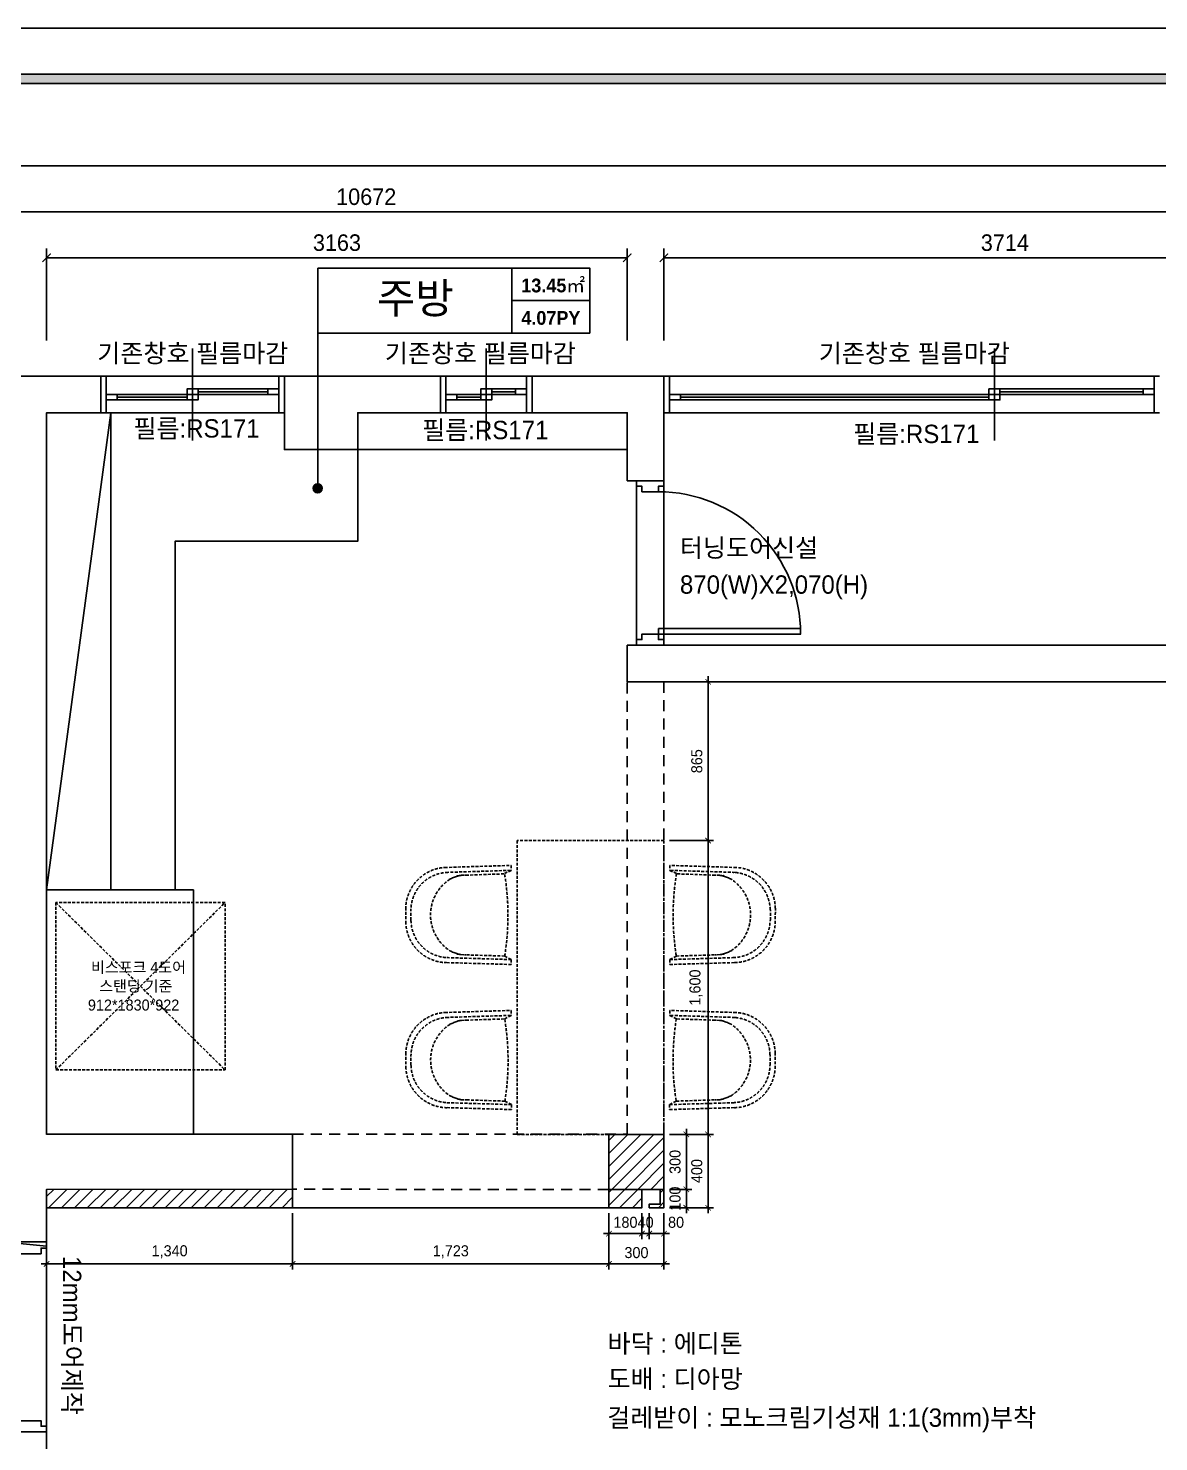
# Model space of a CAD drawing. Header units: millimetres. Extents: x 194631 to 262977, y 38570 to 93030.
# Drawn here: x 202932 to 209090, y 66073 to 73772 of the extents above; entities that cross this region are included whole.
import ezdxf
from ezdxf.enums import TextEntityAlignment as Align

# ---------------------------------------------------------------- set-up
doc = ezdxf.new("R2010")
doc.units = ezdxf.units.MM
doc.header["$LTSCALE"] = 20
doc.header["$PDMODE"] = 3
doc.linetypes.add('DH-HID2', pattern=[1.2, 0.8, -0.4])
doc.linetypes.add('HID', pattern=[2.5, 1.5, -1])
doc.layers.get('DEFPOINTS').update_dxf_attribs({"color": 248})
for name, color, linetype in [('0-ELC TEXT', 7, 'Continuous'), ('03-TEXT', 3, 'Continuous'), ('03-WAL NEW', 3, 'Continuous'), ('C-WALL1', 2, 'Continuous'), ('FORM(YOURNAME)-1', 1, 'Continuous'), ('FORM(YOURNAME)-11', 1, 'Continuous'), ('FU-FURM', 251, 'DH-HID2'), ('도면층2', 2, 'Continuous'), ('도면층4', 4, 'Continuous'), ('도면층5', 5, 'Continuous'), ('면적', 6, 'Continuous'), ('치수', 7, 'Continuous')]:
    doc.layers.add(name, color=color, linetype=linetype)
doc.styles.add('HY 울릉도 L', font='')
doc.styles.add('YOURNAME', font='HY울릉도M.TTF')
doc.styles.add('넥슨고딕', font='NEXONLv1GothicBold.ttf')
doc.styles.add('코레일둥고', font='Korail_Round_Gothic_Medium.ttf')
doc.styles.get('HY 울릉도 L').set_extended_font_data('HY울릉도L')
doc.dimstyles.new('30', dxfattribs={"dimscale": 30, "dimtxt": 2, "dimasz": 1, "dimexe": 1, "dimexo": 1, "dimgap": 1, "dimtad": 1, "dimdec": 0, "dimrnd": 0.05, "dimdsep": 46, "dimlunit": 6, "dimtxsty": 'HY 울릉도 L', "dimblk": 'ARCHTICK', "dimcen": 2.5, "dimdle": 1, "dimclrd": 133, "dimclre": 133, "dimclrt": 30, "dimadec": 0, "dimazin": 0, "dimtfac": 1, "dimtdec": 0, "dimtix": 1, "dimtmove": 2, "dimatfit": 3, "dimldrblk": 'ARCHTICK', "dimfxl": 0, "dimlwd": -1, "dimlwe": -1, "dimarcsym": 0})
doc.dimstyles.new('YOURNAME-50', dxfattribs={"dimscale": 50, "dimtxt": 1.8, "dimasz": 0.9, "dimexe": 1, "dimexo": 3, "dimgap": 0.7, "dimtad": 1, "dimdec": 0, "dimzin": 0, "dimdsep": 46, "dimtxsty": 'YOURNAME', "dimblk": 'ARCHTICK', "dimcen": 0, "dimclrd": 1, "dimclre": 1, "dimclrt": 7, "dimadec": 0, "dimazin": 0, "dimtfac": 1, "dimtdec": 0, "dimtix": 1, "dimtmove": 2, "dimatfit": 3, "dimldrblk": 'ARCHTICK', "dimfxl": 0, "dimtolj": 1, "dimtzin": 0, "dimarcsym": 0})
pattern_1 = [(45, (0, 0), (-35.355339, 35.355339), [])]

# ---------------------------------------------------------------- blocks, each defined once
blk = doc.blocks.new('FORM-ELEVATION')
at = {"layer": 'FORM(YOURNAME)-11'}
h = blk.add_hatch(color=256, dxfattribs=at)
h.dxf.hatch_style = 1
h.paths.add_polyline_path([(-10309, 35708), (71691, 35708), (71691, 35508), (-10309, 35508)])
h.paths.add_polyline_path([(-10309, -21492), (71691, -21492), (71691, -21692), (-10309, -21692)])
at = {"layer": 'DEFPOINTS', "color": 158}
for points in [[(-10309, -21692), (71691, -21692), (71691, 35708), (-10309, 35708)], [(-8309, 33708), (61071, 33708), (61071, -19692), (-8309, -19692)]]:
    blk.add_lwpolyline(points, close=True, dxfattribs=at)
at = {"layer": 'FORM(YOURNAME)-11', "color": 250}
blk.add_lwpolyline([(-11309, -22692), (72691, -22692), (72691, 36708), (-11309, 36708)], close=True, dxfattribs=at)
at = {"layer": 'FORM(YOURNAME)-11'}
blk.add_lwpolyline([(-10309, 35708), (71691, 35708), (71691, 35508), (-10309, 35508)], close=True, dxfattribs=at)
at = {"layer": 'FORM(YOURNAME)-11', "color": 3, "style": 'YOURNAME'}
for tag, height, p in [('1', 450, (71041, -1219)), ('2', 450, (71041, -1863)), ('3', 450, (71041, -3150)), ('4', 450, (71041, -5081)), ('5', 515, (71041, -7398)), ('6', 515, (71041, -9650)), ('7', 515, (71041, -11903)), ('8', 515, (71041, -14155)), ('9', 515, (71041, -16408)), ('10', 515, (66791, -18596)), ('11', 515, (71041, -18660)), ('12', 515, (66791, -20848)), ('13', 515, (71041, -20848))]:
    blk.add_attdef(tag, text='', height=height, dxfattribs=at).set_placement(p, align=Align.MIDDLE_RIGHT)
blk = doc.blocks.new('*U216')
at = {"layer": 'FORM(YOURNAME)-1', "xscale": 0.2500000000000001, "yscale": 0.2500000000000001, "zscale": 0.2500000000000001}
blk.add_blockref('FORM-ELEVATION', (197958.6, 64594.8), dxfattribs=at)
blk = doc.blocks.new('_ArchTick')
at = {"color": 0, "linetype": 'ByBlock', "const_width": 0.15}
blk.add_lwpolyline([(-0.5, -0.5), (0.5, 0.5)], dxfattribs=at)
blk = doc.blocks.new('*D52')
at = {"layer": 'DEFPOINTS', "color": 0}
for p in [(199436.7, 72771.8), (199436.7, 71921.8), (210108.7, 71921.8)]:
    blk.add_point(p, dxfattribs=at)
at = {"layer": '치수', "color": 1, "lineweight": -2}
for p, q in [((199436.7, 72071.8), (199436.7, 72821.8)), ((210108.7, 72771.8), (199436.7, 72771.8)), ((210108.7, 72071.8), (210108.7, 72821.8))]:
    blk.add_line(p, q, dxfattribs=at)
at = {"layer": '치수', "color": 1, "lineweight": -2, "xscale": 45, "yscale": 45, "zscale": 45, "rotation": 180}
blk.add_blockref('_ArchTick', (199436.7, 72771.8), dxfattribs=at)
at = {"layer": '치수', "color": 1, "lineweight": -2, "xscale": 45, "yscale": 45, "zscale": 45}
blk.add_blockref('_ArchTick', (210108.7, 72771.8), dxfattribs=at)
at = {"layer": '치수', "color": 7, "insert": (204772.7, 72853.7), "char_height": 90, "attachment_point": 5, "style": 'YOURNAME'}
blk.add_mtext('\\A1;10672', dxfattribs=at)
blk = doc.blocks.new('*D53')
at = {"layer": 'DEFPOINTS', "color": 0}
for p in [(210108.7, 72521.8), (206394.7, 71921.8), (210108.7, 71921.8)]:
    blk.add_point(p, dxfattribs=at)
at = {"layer": '치수', "color": 1, "lineweight": -2}
for p, q in [((206394.7, 72071.8), (206394.7, 72571.8)), ((206394.7, 72521.8), (210108.7, 72521.8)), ((210108.7, 72071.8), (210108.7, 72571.8))]:
    blk.add_line(p, q, dxfattribs=at)
at = {"layer": '치수', "color": 1, "lineweight": -2, "xscale": 45, "yscale": 45, "zscale": 45, "rotation": 180}
blk.add_blockref('_ArchTick', (206394.7, 72521.8), dxfattribs=at)
at = {"layer": '치수', "color": 1, "lineweight": -2, "xscale": 45, "yscale": 45, "zscale": 45}
blk.add_blockref('_ArchTick', (210108.7, 72521.8), dxfattribs=at)
at = {"layer": '치수', "color": 7, "insert": (208251.7, 72603.6), "char_height": 90, "attachment_point": 5, "style": 'YOURNAME'}
blk.add_mtext('\\A1;3714', dxfattribs=at)
blk = doc.blocks.new('*D99')
at = {"layer": 'DEFPOINTS', "color": 0}
for p in [(206194.7, 72521.8), (203031.7, 71921.8), (206194.7, 71921.8)]:
    blk.add_point(p, dxfattribs=at)
at = {"layer": '치수', "color": 1, "lineweight": -2}
for p, q in [((203031.7, 72071.8), (203031.7, 72571.8)), ((203031.7, 72521.8), (206194.7, 72521.8)), ((206194.7, 72071.8), (206194.7, 72571.8))]:
    blk.add_line(p, q, dxfattribs=at)
at = {"layer": '치수', "color": 1, "lineweight": -2, "xscale": 45, "yscale": 45, "zscale": 45, "rotation": 180}
blk.add_blockref('_ArchTick', (203031.7, 72521.8), dxfattribs=at)
at = {"layer": '치수', "color": 1, "lineweight": -2, "xscale": 45, "yscale": 45, "zscale": 45}
blk.add_blockref('_ArchTick', (206194.7, 72521.8), dxfattribs=at)
at = {"layer": '치수', "color": 7, "insert": (204613.2, 72603.7), "char_height": 90, "attachment_point": 5, "style": 'YOURNAME'}
blk.add_mtext('\\A1;3163', dxfattribs=at)
blk = doc.blocks.new('FLLLOR')
at = {"color": 8, "linetype": 'HID', "ltscale": 2}
for points in [[(204371.7, 86506.6), (206194.7, 86506.6), (206194.7, 88970.9)], [(206394.7, 88970.9), (206394.7, 86205.9), (204371.9, 86206.6)]]:
    blk.add_lwpolyline(points, dxfattribs=at)
at = {"layer": 'C-WALL1'}
for p, q in [((210108.7, 89170.9), (206194.7, 89170.9)), ((206194.7, 89170.9), (206194.7, 88970.9)), ((206394.7, 89170.9), (206244.7, 89170.9)), ((206194.7, 88970.9), (206394.7, 88970.9)), ((206394.7, 88970.9), (210108.7, 88970.9)), ((203031.7, 86506.6), (204371.7, 86506.6)), ((204371.7, 86506.6), (204371.9, 86206.6))]:
    blk.add_line(p, q, dxfattribs=at)
for points in [[(204371.9, 86206.6), (203031.7, 86205.9), (203031.7, 85920.9), (202831.7, 85920.9), (202831.7, 90435.9), (202386.7, 90435.9), (202386.7, 90635.9), (203326.7, 90635.9), (203326.7, 90435.9), (203031.7, 90435.9), (203031.7, 86505.9)], [(200751.7, 84865.9), (200751.7, 85715.9), (200951.7, 85715.9), (200951.7, 84865.9), (202831.7, 84865.9), (202831.7, 84885.9), (203031.7, 84885.9), (203031.7, 84635.9)]]:
    blk.add_lwpolyline(points, dxfattribs=at)
for points in [[(204326.7, 90635.9), (204326.7, 90235.9), (204726.7, 90235.9), (204726.7, 90435.9), (205176.7, 90435.9), (205176.7, 90635.9)], [(206394.7, 90065.9), (206394.7, 90635.9), (205676.7, 90635.9), (205676.7, 90435.9), (206194.7, 90435.9), (206194.7, 90065.9)]]:
    blk.add_lwpolyline(points, close=True, dxfattribs=at)
at = {"layer": '도면층2'}
blk.add_line((206394.7, 90435.9), (206394.7, 90635.9), dxfattribs=at)
at = {"layer": '도면층4'}
for p, q in [((203826.7, 90285.9), (203826.7, 90785.9)), ((205426.7, 90285.9), (205426.7, 90785.9)), ((208194.7, 90785.9), (208194.7, 90285.9)), ((203326.7, 90435.9), (203326.7, 90635.9)), ((203326.7, 90635.9), (204326.7, 90635.9)), ((203356.7, 90435.9), (203356.7, 90635.9)), ((204296.7, 90635.9), (204296.7, 90435.9)), ((204326.7, 90635.9), (204326.7, 90435.9)), ((205176.7, 90435.9), (205176.7, 90635.9)), ((205176.7, 90635.9), (205676.7, 90635.9)), ((205206.7, 90435.9), (205206.7, 90635.9)), ((205646.7, 90635.9), (205646.7, 90435.9)), ((205676.7, 90635.9), (205676.7, 90435.9)), ((206394.7, 90635.9), (209094.7, 90635.9)), ((206394.7, 90435.9), (206394.7, 90635.9)), ((206424.7, 90435.9), (206424.7, 90635.9)), ((209064.7, 90635.9), (209064.7, 90435.9)), ((204236.7, 90550.9), (203856.7, 90550.9)), ((205586.7, 90550.9), (205456.7, 90550.9)), ((208224.7, 90550.9), (209004.7, 90550.9)), ((203796.7, 90520.9), (203416.7, 90520.9)), ((205396.7, 90520.9), (205266.7, 90520.9)), ((206484.7, 90520.9), (208164.7, 90520.9)), ((204326.7, 90435.9), (203326.7, 90435.9)), ((205676.7, 90435.9), (205176.7, 90435.9)), ((209094.7, 90435.9), (206394.7, 90435.9)), ((206244.7, 90065.9), (206244.7, 89170.9)), ((206394.7, 89170.9), (206394.7, 90065.9)), ((206364.7, 89260.9), (207139.2, 89260.9)), ((206364.7, 89230.9), (206364.7, 89260.9)), ((206364.7, 89230.9), (207139.7, 89230.9)), ((207139.2, 89231.3), (207139.2, 89261.3)), ((206244.7, 89170.9), (206394.7, 89170.9)), ((206394.7, 89170.9), (206244.7, 89170.9))]:
    blk.add_line(p, q, dxfattribs=at)
for points in [[(203416.7, 90535.9), (203416.7, 90505.9), (203356.7, 90505.9), (203356.7, 90535.9)], [(203856.7, 90565.9), (203856.7, 90535.9), (203796.7, 90535.9), (203796.7, 90565.9)], [(203856.7, 90535.9), (203856.7, 90505.9), (203796.7, 90505.9), (203796.7, 90535.9)], [(204296.7, 90565.9), (204296.7, 90535.9), (204236.7, 90535.9), (204236.7, 90565.9)], [(205266.7, 90535.9), (205266.7, 90505.9), (205206.7, 90505.9), (205206.7, 90535.9)], [(205456.7, 90565.9), (205456.7, 90535.9), (205396.7, 90535.9), (205396.7, 90565.9)], [(205456.7, 90535.9), (205456.7, 90505.9), (205396.7, 90505.9), (205396.7, 90535.9)], [(205646.7, 90565.9), (205646.7, 90535.9), (205586.7, 90535.9), (205586.7, 90565.9)], [(206424.7, 90505.9), (206424.7, 90535.9), (206484.7, 90535.9), (206484.7, 90505.9)], [(208164.7, 90535.9), (208164.7, 90565.9), (208224.7, 90565.9), (208224.7, 90535.9)], [(208164.7, 90505.9), (208164.7, 90535.9), (208224.7, 90535.9), (208224.7, 90505.9)], [(209004.7, 90535.9), (209004.7, 90565.9), (209064.7, 90565.9), (209064.7, 90535.9)]]:
    blk.add_lwpolyline(points, close=True, dxfattribs=at)
for points in [[(206394.7, 90065.9), (206394.7, 90035.9), (206364.7, 90035.9), (206364.7, 90005.9), (206274.7, 90005.9), (206274.7, 90035.9), (206244.7, 90035.9), (206244.7, 90065.9), (206394.7, 90065.9)], [(206394.7, 89170.9), (206394.7, 89200.9), (206364.7, 89200.9), (206364.7, 89230.9), (206274.7, 89230.9), (206274.7, 89200.9), (206244.7, 89200.9), (206244.7, 89170.9), (206394.7, 89170.9)]]:
    blk.add_lwpolyline(points, dxfattribs=at)
at = {"layer": '도면층5'}
for p, q in [((203416.7, 90535.9), (203796.7, 90535.9)), ((203856.7, 90565.9), (204236.7, 90565.9)), ((203856.7, 90535.9), (204236.7, 90535.9)), ((205266.7, 90535.9), (205396.7, 90535.9)), ((205456.7, 90565.9), (205586.7, 90565.9)), ((205456.7, 90535.9), (205586.7, 90535.9)), ((208164.7, 90535.9), (206484.7, 90535.9)), ((209004.7, 90565.9), (208224.7, 90565.9)), ((209004.7, 90535.9), (208224.7, 90535.9)), ((203416.7, 90505.9), (203796.7, 90505.9)), ((205266.7, 90505.9), (205396.7, 90505.9)), ((208164.7, 90505.9), (206484.7, 90505.9))]:
    blk.add_line(p, q, dxfattribs=at)
blk.add_arc((206365.1, 89231.9), 774.1, 359.92985, 90.02905, dxfattribs=at)
blk = doc.blocks.new('F-512')
at = {"layer": 'FU-FURM'}
for p, q in [((452.1, 1056.6), (369.2, 1056.7)), ((432.9, 1029.6), (376.4, 1029.7)), ((1242.1, 1055.9), (1159.2, 1056)), ((1222.9, 1029), (1166.4, 1029)), ((146.3, 844.4), (134.7, 482.4)), ((173, 837.4), (161.7, 482.3)), ((192.3, 770.9), (191.2, 767)), ((193.5, 775.1), (192.3, 770.9)), ((195.1, 779.8), (193.5, 775.1)), ((196.9, 784.9), (195.1, 779.8)), ((198.9, 790.4), (196.9, 784.9)), ((201.1, 796), (198.9, 790.4)), ((203.4, 801.6), (201.1, 796)), ((205.8, 807), (203.4, 801.6)), ((208.1, 812), (205.8, 807)), ((210.4, 816.5), (208.1, 812)), ((599.7, 816), (602, 811.5)), ((602, 811.5), (604.4, 806.5)), ((604.4, 806.5), (606.7, 801.1)), ((606.7, 801.1), (609, 795.5)), ((609, 795.5), (611.2, 789.9)), ((611.2, 789.9), (613.2, 784.4)), ((613.2, 784.4), (615, 779.2)), ((615, 779.2), (616.6, 774.5)), ((616.6, 774.5), (617.8, 770.4)), ((617.8, 770.4), (618.8, 766.5)), ((647.7, 481.7), (637.1, 839.3)), ((674.7, 481.7), (664.3, 832.5)), ((936.3, 843.7), (924.7, 481.7)), ((963, 836.7), (951.7, 481.6)), ((982.3, 770.2), (981.2, 766.3)), ((983.5, 774.4), (982.3, 770.2)), ((985.1, 779.1), (983.5, 774.4)), ((986.9, 784.2), (985.1, 779.1)), ((988.9, 789.7), (986.9, 784.2)), ((991.1, 795.3), (988.9, 789.7)), ((993.4, 800.9), (991.1, 795.3)), ((995.8, 806.3), (993.4, 800.9)), ((998.1, 811.3), (995.8, 806.3)), ((1000.4, 815.8), (998.1, 811.3)), ((1389.7, 815.3), (1392, 810.8)), ((1392, 810.8), (1394.4, 805.8)), ((1394.4, 805.8), (1396.7, 800.4)), ((1396.7, 800.4), (1399, 794.8)), ((1399, 794.8), (1401.2, 789.2)), ((1401.2, 789.2), (1403.2, 783.7)), ((1403.2, 783.7), (1405, 778.6)), ((1405, 778.6), (1406.6, 773.9)), ((1406.6, 773.9), (1407.8, 769.7)), ((1437.7, 481), (1427.1, 838.6)), ((1464.7, 481), (1454.3, 831.8)), ((188, 729.4), (180.9, 518.2)), ((188.4, 733.1), (188, 729.4)), ((188.8, 753.2), (188.4, 733.1)), ((189.2, 756.6), (188.8, 753.2)), ((189.8, 759.9), (189.2, 756.6)), ((190.4, 763.4), (189.8, 759.9)), ((191.2, 767), (190.4, 763.4)), ((618.8, 766.5), (619.6, 762.9)), ((619.6, 762.9), (620.3, 759.4)), ((620.3, 759.4), (620.8, 756.1)), ((620.8, 756.1), (621.2, 736)), ((621.2, 736), (621.6, 732.5)), ((621.6, 732.5), (622, 728.9)), ((628.6, 517.7), (622, 728.9)), ((978, 728.7), (970.9, 517.6)), ((978.4, 732.4), (978, 728.7)), ((978.8, 752.5), (978.4, 732.4)), ((979.2, 755.9), (978.8, 752.5)), ((979.8, 759.3), (979.2, 755.9)), ((980.4, 762.7), (979.8, 759.3)), ((981.2, 766.3), (980.4, 762.7)), ((1407.8, 769.7), (1408.8, 765.8)), ((1408.8, 765.8), (1409.6, 762.2)), ((1409.6, 762.2), (1410.3, 758.7)), ((1410.3, 758.7), (1410.8, 755.4)), ((1410.8, 755.4), (1411.2, 735.3)), ((1411.2, 735.3), (1411.6, 731.9)), ((1411.6, 731.9), (1412, 728.2)), ((1418.6, 517), (1412, 728.2)), ((134.7, 482.4), (161.7, 482.3)), ((179.7, 518.3), (161.7, 482.3)), ((629.7, 517.7), (647.7, 481.7)), ((647.7, 481.7), (674.7, 481.7)), ((924.7, 481.7), (951.7, 481.6)), ((969.7, 517.6), (951.7, 481.6)), ((1419.7, 517), (1437.7, 481)), ((1437.7, 481), (1464.7, 481)), ((1600, 450), (0, 450)), ((0, 450), (0, -350)), ((1600, -350), (1600, 450)), ((0, -350), (1600, -350)), ((134.7, -382.4), (161.7, -382.3)), ((146.3, -744.4), (134.7, -382.4)), ((179.7, -418.3), (161.7, -382.3)), ((173, -737.4), (161.7, -382.3)), ((629.7, -417.7), (647.7, -381.7)), ((647.7, -381.7), (637.1, -739.3)), ((647.7, -381.7), (674.7, -381.7)), ((674.7, -381.7), (664.3, -732.5)), ((924.7, -381.7), (951.7, -381.6)), ((936.3, -743.7), (924.7, -381.7)), ((969.7, -417.6), (951.7, -381.6)), ((963, -736.7), (951.7, -381.6)), ((1419.7, -417), (1437.7, -381)), ((1437.7, -381), (1427.1, -738.6)), ((1437.7, -381), (1464.7, -381)), ((1464.7, -381), (1454.3, -731.8)), ((188, -629.4), (180.9, -418.2)), ((628.6, -417.7), (622, -628.9)), ((978, -628.7), (970.9, -417.6)), ((1418.6, -417), (1412, -628.2)), ((188.4, -633.1), (188, -629.4)), ((188.8, -653.2), (188.4, -633.1)), ((189.2, -656.6), (188.8, -653.2)), ((189.8, -659.9), (189.2, -656.6)), ((190.4, -663.4), (189.8, -659.9)), ((191.2, -667), (190.4, -663.4)), ((192.3, -670.9), (191.2, -667)), ((193.5, -675.1), (192.3, -670.9)), ((195.1, -679.8), (193.5, -675.1)), ((196.9, -684.9), (195.1, -679.8)), ((198.9, -690.4), (196.9, -684.9)), ((201.1, -696), (198.9, -690.4)), ((609, -695.5), (611.2, -689.9)), ((611.2, -689.9), (613.2, -684.4)), ((613.2, -684.4), (615, -679.2)), ((615, -679.2), (616.6, -674.5)), ((616.6, -674.5), (617.8, -670.4)), ((617.8, -670.4), (618.8, -666.5)), ((618.8, -666.5), (619.6, -662.9)), ((619.6, -662.9), (620.3, -659.4)), ((620.3, -659.4), (620.8, -656.1)), ((620.8, -656.1), (621.2, -636)), ((621.2, -636), (621.6, -632.5)), ((621.6, -632.5), (622, -628.9)), ((978.4, -632.4), (978, -628.7)), ((978.8, -652.5), (978.4, -632.4)), ((979.2, -655.9), (978.8, -652.5)), ((979.8, -659.3), (979.2, -655.9)), ((980.4, -662.7), (979.8, -659.3)), ((981.2, -666.3), (980.4, -662.7)), ((982.3, -670.2), (981.2, -666.3)), ((983.5, -674.4), (982.3, -670.2)), ((985.1, -679.1), (983.5, -674.4)), ((986.9, -684.2), (985.1, -679.1)), ((988.9, -689.7), (986.9, -684.2)), ((991.1, -695.3), (988.9, -689.7)), ((1399, -694.8), (1401.2, -689.2)), ((1401.2, -689.2), (1403.2, -683.7)), ((1403.2, -683.7), (1405, -678.6)), ((1405, -678.6), (1406.6, -673.9)), ((1406.6, -673.9), (1407.8, -669.7)), ((1407.8, -669.7), (1408.8, -665.8)), ((1408.8, -665.8), (1409.6, -662.2)), ((1409.6, -662.2), (1410.3, -658.7)), ((1410.3, -658.7), (1410.8, -655.4)), ((1410.8, -655.4), (1411.2, -635.3)), ((1411.2, -635.3), (1411.6, -631.9)), ((1411.6, -631.9), (1412, -628.2)), ((203.4, -701.6), (201.1, -696)), ((205.8, -707), (203.4, -701.6)), ((208.1, -712), (205.8, -707)), ((210.4, -716.5), (208.1, -712)), ((599.7, -716), (602, -711.5)), ((602, -711.5), (604.4, -706.5)), ((604.4, -706.5), (606.7, -701.1)), ((606.7, -701.1), (609, -695.5)), ((993.4, -700.9), (991.1, -695.3)), ((995.8, -706.3), (993.4, -700.9)), ((998.1, -711.3), (995.8, -706.3)), ((1000.4, -715.8), (998.1, -711.3)), ((1389.7, -715.3), (1392, -710.8)), ((1392, -710.8), (1394.4, -705.8)), ((1394.4, -705.8), (1396.7, -700.4)), ((1396.7, -700.4), (1399, -694.8)), ((452.1, -956.6), (369.2, -956.7)), ((432.9, -929.6), (376.4, -929.7)), ((1242.1, -955.9), (1159.2, -956)), ((1222.9, -929), (1166.4, -929))]:
    blk.add_line(p, q, dxfattribs=at)
for centre, radius, start, end in [((372.7, 829.5), 227.2, 90.767, 178.64329), ((379.4, 821.7), 206.6, 90.767, 178.64347), ((430.8, 821.6), 206.6, 1.215, 89.0908), ((437.5, 829.4), 227.2, 1.215, 89.0908), ((1162.7, 828.8), 227.2, 90.767, 178.64329), ((1169.4, 821), 206.6, 90.767, 178.64347), ((1220.8, 821), 206.6, 1.215, 89.0908), ((1227.5, 828.7), 227.2, 1.215, 89.0908), ((404.9, 689.3), 232.4, 33.053, 146.805), ((1194.9, 688.6), 232.4, 33.053, 146.805), ((404.9, 689.3), 232.4, 158.2072, 158.33), ((404.9, 689.3), 232.4, 21.528, 21.651), ((1194.9, 688.6), 232.4, 158.2072, 158.33), ((1194.9, 688.6), 232.4, 21.528, 21.651), ((406.5, 1915.2), 1415.3, 260.781, 279.077), ((1196.5, 1914.6), 1415.3, 260.781, 279.077), ((406.5, -1815.2), 1415.3, 80.923, 99.219), ((1196.5, -1814.6), 1415.3, 80.923, 99.219), ((404.9, -589.3), 232.4, 201.67, 201.7928), ((404.9, -589.3), 232.4, 338.349, 338.472), ((1194.9, -588.6), 232.4, 201.67, 201.7928), ((1194.9, -588.6), 232.4, 338.349, 338.472), ((372.7, -729.5), 227.2, 181.35671, 269.233), ((379.4, -721.7), 206.6, 181.35653, 269.233), ((404.9, -589.3), 232.4, 213.195, 326.947), ((430.8, -721.6), 206.6, 270.9092, 358.785), ((437.5, -729.4), 227.2, 270.9092, 358.785), ((1162.7, -728.8), 227.2, 181.35671, 269.233), ((1169.4, -721), 206.6, 181.35653, 269.233), ((1194.9, -588.6), 232.4, 213.195, 326.947), ((1220.8, -721), 206.6, 270.9092, 358.785), ((1227.5, -728.7), 227.2, 270.9092, 358.785)]:
    blk.add_arc(centre, radius, start, end, dxfattribs=at)
blk = doc.blocks.new('*D199')
at = {"color": 133}
for p, q in [((206424.7, 70212.5), (206665.1, 70212.5)), ((206635.1, 69317.1), (206635.1, 70242.5)), ((206424.7, 69347.1), (206665.1, 69347.1))]:
    blk.add_line(p, q, dxfattribs=at)
at = {"layer": 'DEFPOINTS', "color": 0}
for p in [(206394.7, 70212.5), (206635.1, 70212.5), (206394.7, 69347.1)]:
    blk.add_point(p, dxfattribs=at)
at = {"color": 133, "xscale": 30, "yscale": 30, "zscale": 30}
for p, rotation in [((206635.1, 70212.5), 90), ((206635.1, 69347.1), 270)]:
    blk.add_blockref('_ArchTick', p, dxfattribs=dict(at, rotation=rotation))
at = {"color": 30, "insert": (206573.8, 69779.8), "char_height": 60, "attachment_point": 5, "rotation": 90, "style": 'HY 울릉도 L'}
blk.add_mtext('865', dxfattribs=at)
blk = doc.blocks.new('*D200')
at = {"color": 133}
for p, q in [((206424.7, 67447.5), (206546.6, 67447.5)), ((206516.6, 67447.5), (206516.6, 67477.5)), ((206516.6, 67447.5), (206516.6, 67347.5)), ((206424.7, 67347.5), (206546.6, 67347.5)), ((206516.6, 67347.5), (206516.6, 67317.5))]:
    blk.add_line(p, q, dxfattribs=at)
at = {"layer": 'DEFPOINTS', "color": 0}
for p in [(206394.7, 67447.5), (206394.7, 67347.5), (206516.6, 67347.5)]:
    blk.add_point(p, dxfattribs=at)
at = {"color": 133, "xscale": 30, "yscale": 30, "zscale": 30}
for p, rotation in [((206516.6, 67447.5), 270), ((206516.6, 67347.5), 90)]:
    blk.add_blockref('_ArchTick', p, dxfattribs=dict(at, rotation=rotation))
at = {"color": 30, "insert": (206455.4, 67397.5), "char_height": 60, "attachment_point": 5, "rotation": 90, "style": 'HY 울릉도 L'}
blk.add_mtext('100', dxfattribs=at)
blk = doc.blocks.new('*D201')
at = {"color": 133}
for p, q in [((206314.7, 67317.5), (206314.7, 67176.7)), ((206394.7, 67317.5), (206394.7, 67176.7)), ((206424.7, 67206.7), (206284.7, 67206.7))]:
    blk.add_line(p, q, dxfattribs=at)
at = {"layer": 'DEFPOINTS', "color": 0}
for p in [(206314.7, 67347.5), (206394.7, 67347.5), (206314.7, 67206.7)]:
    blk.add_point(p, dxfattribs=at)
at = {"color": 133, "xscale": 30, "yscale": 30, "zscale": 30, "rotation": 180}
blk.add_blockref('_ArchTick', (206314.7, 67206.7), dxfattribs=at)
at = {"color": 133, "xscale": 30, "yscale": 30, "zscale": 30}
blk.add_blockref('_ArchTick', (206394.7, 67206.7), dxfattribs=at)
at = {"color": 30, "insert": (206460.7, 67268), "char_height": 60, "attachment_point": 5, "style": 'HY 울릉도 L'}
blk.add_mtext('80', dxfattribs=at)
blk = doc.blocks.new('*D202')
at = {"color": 133}
for p, q in [((206274.7, 67317.5), (206274.7, 67176.7)), ((206314.7, 67317.5), (206314.7, 67176.7)), ((206274.7, 67206.7), (206244.7, 67206.7)), ((206314.7, 67206.7), (206274.7, 67206.7)), ((206314.7, 67206.7), (206344.7, 67206.7))]:
    blk.add_line(p, q, dxfattribs=at)
at = {"layer": 'DEFPOINTS', "color": 0}
for p in [(206274.7, 67347.5), (206314.7, 67347.5), (206274.7, 67206.7)]:
    blk.add_point(p, dxfattribs=at)
at = {"color": 133, "xscale": 30, "yscale": 30, "zscale": 30}
blk.add_blockref('_ArchTick', (206274.7, 67206.7), dxfattribs=at)
at = {"color": 133, "xscale": 30, "yscale": 30, "zscale": 30, "rotation": 180}
blk.add_blockref('_ArchTick', (206314.7, 67206.7), dxfattribs=at)
at = {"color": 30, "insert": (206294.7, 67268), "char_height": 60, "attachment_point": 5, "style": 'HY 울릉도 L'}
blk.add_mtext('40', dxfattribs=at)
blk = doc.blocks.new('*D204')
at = {"color": 133}
for p, q in [((206635.1, 67777.1), (206635.1, 67317.5)), ((206424.7, 67747.1), (206665.1, 67747.1)), ((206424.7, 67347.5), (206665.1, 67347.5))]:
    blk.add_line(p, q, dxfattribs=at)
at = {"layer": 'DEFPOINTS', "color": 0}
for p in [(206394.7, 67747.1), (206394.7, 67347.5), (206635.1, 67347.5)]:
    blk.add_point(p, dxfattribs=at)
at = {"color": 133, "xscale": 30, "yscale": 30, "zscale": 30}
for p, rotation in [((206635.1, 67747.1), 90), ((206635.1, 67347.5), 270)]:
    blk.add_blockref('_ArchTick', p, dxfattribs=dict(at, rotation=rotation))
at = {"color": 30, "insert": (206573.8, 67547.3), "char_height": 60, "attachment_point": 5, "rotation": 90, "style": 'HY 울릉도 L'}
blk.add_mtext('400', dxfattribs=at)
blk = doc.blocks.new('*D205')
at = {"color": 133}
for p, q in [((206516.6, 67777.1), (206516.6, 67417.5)), ((206424.7, 67747.1), (206546.6, 67747.1)), ((206424.7, 67447.5), (206546.6, 67447.5))]:
    blk.add_line(p, q, dxfattribs=at)
at = {"layer": 'DEFPOINTS', "color": 0}
for p in [(206394.7, 67747.1), (206394.7, 67447.5), (206516.6, 67447.5)]:
    blk.add_point(p, dxfattribs=at)
at = {"color": 133, "xscale": 30, "yscale": 30, "zscale": 30}
for p, rotation in [((206516.6, 67747.1), 90), ((206516.6, 67447.5), 270)]:
    blk.add_blockref('_ArchTick', p, dxfattribs=dict(at, rotation=rotation))
at = {"color": 30, "insert": (206455.3, 67597.3), "char_height": 60, "attachment_point": 5, "rotation": 90, "style": 'HY 울릉도 L'}
blk.add_mtext('300', dxfattribs=at)
blk = doc.blocks.new('*D206')
at = {"color": 133}
for p, q in [((206095.1, 67317.5), (206095.1, 67176.7)), ((206274.7, 67317.5), (206274.7, 67176.7)), ((206095.1, 67206.7), (206065.1, 67206.7)), ((206274.7, 67206.7), (206095.1, 67206.7)), ((206274.7, 67206.7), (206304.7, 67206.7))]:
    blk.add_line(p, q, dxfattribs=at)
at = {"layer": 'DEFPOINTS', "color": 0}
for p in [(206095.1, 67347.5), (206274.7, 67347.5), (206095.1, 67206.7)]:
    blk.add_point(p, dxfattribs=at)
at = {"color": 133, "xscale": 30, "yscale": 30, "zscale": 30}
blk.add_blockref('_ArchTick', (206095.1, 67206.7), dxfattribs=at)
at = {"color": 133, "xscale": 30, "yscale": 30, "zscale": 30, "rotation": 180}
blk.add_blockref('_ArchTick', (206274.7, 67206.7), dxfattribs=at)
at = {"color": 30, "insert": (206184.9, 67268), "char_height": 60, "attachment_point": 5, "style": 'HY 울릉도 L'}
blk.add_mtext('180', dxfattribs=at)
blk = doc.blocks.new('*D207')
at = {"color": 133}
for p, q in [((206095.1, 67317.5), (206095.1, 67011.7)), ((206394.7, 67317.5), (206394.7, 67011.7)), ((206065.1, 67041.7), (206424.7, 67041.7))]:
    blk.add_line(p, q, dxfattribs=at)
at = {"layer": 'DEFPOINTS', "color": 0}
for p in [(206095.1, 67347.5), (206394.7, 67347.5), (206394.7, 67041.7)]:
    blk.add_point(p, dxfattribs=at)
at = {"color": 133, "xscale": 30, "yscale": 30, "zscale": 30, "rotation": 180}
blk.add_blockref('_ArchTick', (206095.1, 67041.7), dxfattribs=at)
at = {"color": 133, "xscale": 30, "yscale": 30, "zscale": 30}
blk.add_blockref('_ArchTick', (206394.7, 67041.7), dxfattribs=at)
at = {"color": 30, "insert": (206244.9, 67103), "char_height": 60, "attachment_point": 5, "style": 'HY 울릉도 L'}
blk.add_mtext('300', dxfattribs=at)
blk = doc.blocks.new('*D208')
at = {"color": 133}
for p, q in [((204371.9, 67317.5), (204371.9, 67011.7)), ((206095.1, 67317.5), (206095.1, 67011.7)), ((206125.1, 67041.7), (204341.9, 67041.7))]:
    blk.add_line(p, q, dxfattribs=at)
at = {"layer": 'DEFPOINTS', "color": 0}
for p in [(204371.9, 67347.5), (206095.1, 67347.5), (204371.9, 67041.7)]:
    blk.add_point(p, dxfattribs=at)
at = {"color": 133, "xscale": 30, "yscale": 30, "zscale": 30, "rotation": 180}
blk.add_blockref('_ArchTick', (204371.9, 67041.7), dxfattribs=at)
at = {"color": 133, "xscale": 30, "yscale": 30, "zscale": 30}
blk.add_blockref('_ArchTick', (206095.1, 67041.7), dxfattribs=at)
at = {"color": 30, "insert": (205233.5, 67107.7), "char_height": 60, "attachment_point": 5, "style": 'HY 울릉도 L'}
blk.add_mtext('1,723', dxfattribs=at)
blk = doc.blocks.new('*D209')
at = {"color": 133}
for p, q in [((203031.7, 67317.5), (203031.7, 67011.7)), ((204371.9, 67317.5), (204371.9, 67011.7)), ((203001.7, 67041.7), (204401.9, 67041.7))]:
    blk.add_line(p, q, dxfattribs=at)
at = {"layer": 'DEFPOINTS', "color": 0}
for p in [(203031.7, 67347.5), (204371.9, 67347.5), (204371.9, 67041.7)]:
    blk.add_point(p, dxfattribs=at)
at = {"color": 133, "xscale": 30, "yscale": 30, "zscale": 30, "rotation": 180}
blk.add_blockref('_ArchTick', (203031.7, 67041.7), dxfattribs=at)
at = {"color": 133, "xscale": 30, "yscale": 30, "zscale": 30}
blk.add_blockref('_ArchTick', (204371.9, 67041.7), dxfattribs=at)
at = {"color": 30, "insert": (203701.8, 67107.7), "char_height": 60, "attachment_point": 5, "style": 'HY 울릉도 L'}
blk.add_mtext('1,340', dxfattribs=at)
blk = doc.blocks.new('*D210')
at = {"color": 133}
for p, q in [((206635.1, 67717.1), (206635.1, 69377.1)), ((206424.7, 69347.1), (206665.1, 69347.1)), ((206424.7, 67747.1), (206665.1, 67747.1))]:
    blk.add_line(p, q, dxfattribs=at)
at = {"layer": 'DEFPOINTS', "color": 0}
for p in [(206394.7, 69347.1), (206635.1, 69347.1), (206394.7, 67747.1)]:
    blk.add_point(p, dxfattribs=at)
at = {"color": 133, "xscale": 30, "yscale": 30, "zscale": 30}
for p, rotation in [((206635.1, 69347.1), 90), ((206635.1, 67747.1), 270)]:
    blk.add_blockref('_ArchTick', p, dxfattribs=dict(at, rotation=rotation))
at = {"color": 30, "insert": (206569.1, 68547.1), "char_height": 60, "attachment_point": 5, "rotation": 90, "style": 'HY 울릉도 L'}
blk.add_mtext('1,600', dxfattribs=at)

msp = doc.modelspace()

# ---------------------------------------------------------------- hatches: boundary and pattern name
at = {"layer": '0-ELC TEXT'}
h = msp.add_hatch(color=256, dxfattribs=at)
h.dxf.hatch_style = 1
edge = h.paths.add_edge_path()
edge.add_arc((204508.6, 71266.3), 25, 360, 720, ccw=False)
h = msp.add_hatch(color=256, dxfattribs=at)
h.dxf.hatch_style = 1
edge = h.paths.add_edge_path()
edge.add_arc((204508.6, 71266.3), 25, 360, 720, ccw=False)
at = {"layer": '03-WAL NEW'}
h = msp.add_hatch(dxfattribs=at)
h.set_pattern_fill('_USER', color=256, scale=50, angle=45, pattern_type=0)
h.set_pattern_definition(pattern_1)
h.paths.add_polyline_path([(206095.1, 67748.1), (206394.7, 67748.1), (206394.7, 67447.5), (206095.1, 67447.5)])
h = msp.add_hatch(dxfattribs=at)
h.set_pattern_fill('_USER', color=256, scale=50, angle=45, pattern_type=0)
h.set_pattern_definition(pattern_1)
h.paths.add_polyline_path([(204371.9, 67448.1), (203031.7, 67447.5), (203031.7, 67347.5), (204371.9, 67347.5)])
h = msp.add_hatch(dxfattribs=at)
h.set_pattern_fill('_USER', color=256, scale=50, angle=45, pattern_type=0)
h.set_pattern_definition(pattern_1)
h.paths.add_polyline_path([(206095.1, 67447.5), (206095.1, 67347.5), (206274.7, 67347.5), (206274.7, 67447.5)])
h.paths.add_polyline_path([(206394.7, 67447.5), (206394.7, 67347.5), (206314.7, 67347.5), (206314.7, 67367.5), (206374.7, 67367.5), (206374.7, 67447.5)])

# ---------------------------------------------------------------- linework, layer by layer
at = {"layer": '0-ELC TEXT'}
for p, q in [((205565.8, 72111.5), (205565.8, 72465.3)), ((205565.8, 72288.4), (205990.5, 72288.4)), ((204508.6, 72111.5), (204508.6, 71266.3))]:
    msp.add_line(p, q, dxfattribs=at)
msp.add_lwpolyline([(204508.6, 72465.3), (205990.5, 72465.3), (205990.5, 72111.5), (204508.6, 72111.5)], close=True, dxfattribs=at)
msp.add_circle((204508.6, 71266.3), 25, dxfattribs=at)
msp.add_circle((204508.6, 71266.3), 25, dxfattribs=at)
at = {"layer": '03-WAL NEW'}
for p, q in [((204371.9, 67448.1), (204371.9, 67347.5)), ((206095.1, 67347.5), (203031.7, 67347.5))]:
    msp.add_line(p, q, dxfattribs=at)
for points in [[(206095.1, 67747.1), (206394.7, 67747.1), (206394.7, 67447.5), (206095.1, 67447.5)], [(206095.1, 67447.5), (206095.1, 67347.5), (206274.7, 67347.5), (206274.7, 67447.5)]]:
    msp.add_lwpolyline(points, close=True, dxfattribs=at)
msp.add_lwpolyline([(206394.7, 67447.5), (206394.7, 67347.5), (206314.7, 67347.5), (206314.7, 67367.5), (206374.7, 67367.5), (206374.7, 67447.5), (206394.7, 67447.5)], dxfattribs=at)
at = {"layer": 'FU-FURM'}
for p, q in [((203081.7, 68098.1), (204003.7, 69010.1)), ((203081.7, 69010.1), (204003.7, 68098.1))]:
    msp.add_line(p, q, dxfattribs=at)
msp.add_lwpolyline([(203081.7, 69010.1), (203081.7, 68098.1), (204003.7, 68098.1), (204003.7, 69010.1)], close=True, dxfattribs=at)
at = {"layer": '도면층4'}
msp.add_line((203031.7, 66127.5), (203031.7, 67137.5), dxfattribs=at)
for points in [[(202831.7, 67157.5), (202831.7, 67127.5), (202861.7, 67127.5), (202861.7, 67097.5), (203001.7, 67097.5), (203001.7, 67127.5), (203031.7, 67127.5), (203031.7, 67137.5), (202831.7, 67157.5)], [(202831.7, 66127.5), (202831.7, 66157.5), (202861.7, 66157.5), (202861.7, 66187.5), (203001.7, 66187.5), (203001.7, 66157.5), (203031.7, 66157.5), (203031.7, 66127.5), (202831.7, 66127.5)]]:
    msp.add_lwpolyline(points, dxfattribs=at)
at = {"layer": '면적'}
for points in [[(204726.7, 71477.5), (204726.7, 70977.5), (203731.7, 70977.5), (203731.7, 69080.1), (203031.7, 69080.1), (203031.7, 71677.5), (204326.7, 71677.5), (204326.7, 71477.5), (204726.7, 71477.5)], [(203381.7, 69080.1), (203381.7, 71677.5), (203031.7, 69080.1)]]:
    msp.add_lwpolyline(points, dxfattribs=at)
for points in [[(204726.7, 71477.5), (206194.7, 71477.5), (206194.7, 71677.5), (204726.7, 71677.5)], [(203831.7, 69080.1), (203031.7, 69080.1), (203031.7, 67747.5), (203831.7, 67747.5)]]:
    msp.add_lwpolyline(points, close=True, dxfattribs=at)

# ---------------------------------------------------------------- block references
for name, p in [('*U216', (0, 0)), ('FLLLOR', (0, -18758.5))]:
    msp.add_blockref(name, p)
at = {"layer": 'FU-FURM', "rotation": 270}
msp.add_blockref('F-512', (205944.7, 69347.1), dxfattribs=at)

# ---------------------------------------------------------------- texts
at = {"layer": '0-ELC TEXT', "style": '코레일둥고'}
for s, height, p in [('기존창호 필름마감', 100, (203307.7, 71951.5)), ('기존창호 필름마감', 100, (204874.5, 71951.5)), ('기존창호 필름마감', 100, (207238.3, 71951.5)), ('터닝도어신설', 100, (206481.7, 70892.2)), ('870(W)X2,070(H)', 100, (206481.7, 70692)), ('비스포크 4도어', 60, (203273.7, 68626.9)), ('스탠딩 기준', 60, (203318.5, 68524.9)), ('912*1830*922', 60, (203256.7, 68421.6)), ('바닥 : 에디톤', 100, (206087.6, 66558.8)), ('도배 : 디아망', 100, (206087.6, 66366.1)), ('걸레받이 : 모노크림기성재 1:1(3mm)부착', 100, (206085.6, 66154.4))]:
    msp.add_text(s, height=height, dxfattribs=at).set_placement(p)
at = {"layer": '0-ELC TEXT', "color": 10, "style": '코레일둥고'}
for p in [(203505, 71542.5), (205077.7, 71533.7), (207425.6, 71512.5)]:
    msp.add_text('필름:RS171', height=100, dxfattribs=at).set_placement(p)
at = {"layer": '0-ELC TEXT', "style": '코레일둥고'}
msp.add_text('12mm도어제작', height=100, rotation=270, dxfattribs=at).set_placement((203120.5, 67085))
at = {"layer": '03-TEXT'}
for s, height, style, p in [('주방', 166.67, '코레일둥고', (205040.5, 72219)), ('13.45㎡', 75, '넥슨고딕', (205791.4, 72333.5)), ('4.07PY', 75, '넥슨고딕', (205778.6, 72156.6))]:
    msp.add_text(s, height=height, dxfattribs=dict(at, style=style)).set_placement(p, align=Align.CENTER)

# ---------------------------------------------------------------- dimensions: what is measured, and where the dimension line sits
for base, p1, p2, picture, middle in [((206635.1, 70212.5), (206394.7, 69347.1), (206394.7, 70212.5), '*D199', (206573.8, 69779.8)), ((206635.1, 69347.1), (206394.7, 67747.1), (206394.7, 69347.1), '*D210', (206569.1, 68547.1)), ((206635.1, 67347.5), (206394.7, 67747.1), (206394.7, 67347.5), '*D204', (206573.8, 67547.3)), ((206516.6, 67447.5), (206394.7, 67747.1), (206394.7, 67447.5), '*D205', (206455.3, 67597.3)), ((206516.6, 67347.5), (206394.7, 67447.5), (206394.7, 67347.5), '*D200', (206455.4, 67397.5))]:
    dim = msp.add_linear_dim(base=base, p1=p1, p2=p2, angle=90, dimstyle='30', override={"dimfxl": 1.25})
    dim.commit()
    dim.dimension.update_dxf_attribs({"geometry": picture, "text_midpoint": middle})
for base, p1, p2, picture, middle in [((204371.9, 67041.7), (203031.7, 67347.5), (204371.9, 67347.5), '*D209', (203701.8, 67107.7)), ((204371.9, 67041.7), (206095.1, 67347.5), (204371.9, 67347.5), '*D208', (205233.5, 67107.7)), ((206095.1, 67206.7), (206274.7, 67347.5), (206095.1, 67347.5), '*D206', (206184.9, 67268)), ((206394.7, 67041.7), (206095.1, 67347.5), (206394.7, 67347.5), '*D207', (206244.9, 67103)), ((206274.7, 67206.7), (206314.7, 67347.5), (206274.7, 67347.5), '*D202', (206294.7, 67268))]:
    dim = msp.add_linear_dim(base=base, p1=p1, p2=p2, dimstyle='30', override={"dimfxl": 1.25})
    dim.commit()
    dim.dimension.update_dxf_attribs({"geometry": picture, "text_midpoint": middle})
dim = msp.add_linear_dim(base=(206314.7, 67206.7), p1=(206394.7, 67347.5), p2=(206314.7, 67347.5), dimstyle='30', override={"dimfxl": 1.25})
dim.commit()
dim.dimension.update_dxf_attribs({"geometry": '*D201', "text_midpoint": (206460.7, 67268), "dimtype": 160})
at = {"layer": '치수'}
for base, p1, p2, picture, middle in [((199436.7, 72771.8), (210108.7, 71921.8), (199436.7, 71921.8), '*D52', (204772.7, 72853.7)), ((210108.7, 72521.8), (206394.7, 71921.8), (210108.7, 71921.8), '*D53', (208251.7, 72603.6))]:
    dim = msp.add_linear_dim(base=base, p1=p1, p2=p2, angle=180, dimstyle='YOURNAME-50', override={"dimfxl": 1.25, "dimarcsym": 2}, dxfattribs=at)
    dim.commit()
    dim.dimension.update_dxf_attribs({"geometry": picture, "text_midpoint": middle})
dim = msp.add_linear_dim(base=(206194.7, 72521.8), p1=(203031.7, 71921.8), p2=(206194.7, 71921.8), dimstyle='YOURNAME-50', override={"dimfxl": 1.25, "dimarcsym": 2}, dxfattribs=at)
dim.commit()
dim.dimension.update_dxf_attribs({"geometry": '*D99', "text_midpoint": (204613.2, 72603.7)})

doc.saveas('drawing.dxf')
